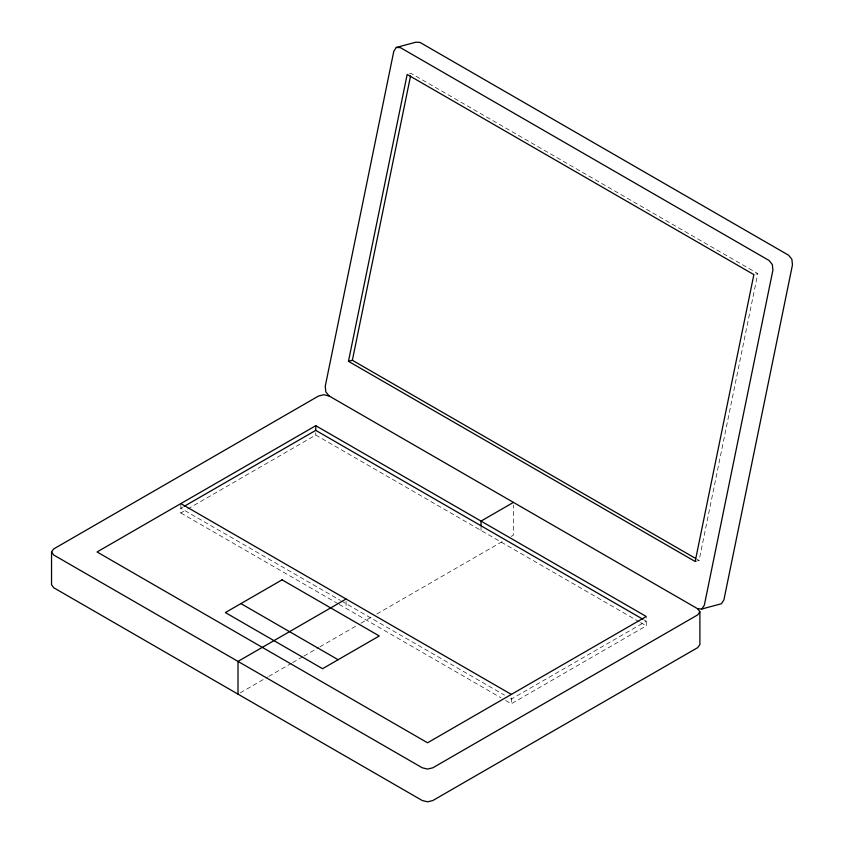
<?xml version="1.0" encoding="UTF-8"?>
<svg xmlns="http://www.w3.org/2000/svg" width="844" height="844" viewBox="0 0 844 844"><rect width="100%" height="100%" fill="white"/><g stroke="black" fill="none" stroke-linecap="round" stroke-linejoin="round"><path stroke-width="0.63" stroke-dasharray="4.22 3.17" d="M695.171 561.492L699.075 560.448L757.785 273.572L411.081 73.396L409.118 73.924M183.106 506.959L180.838 508.278L340.385 600.39M180.838 504.765L180.838 512.952L186.503 509.681M187.642 509.027L315.772 435.04L639.435 621.912M240.287 692.829L267.601 677.057M268.74 676.403L291.496 663.257M292.636 662.603L302.88 656.685M304.019 656.031L318.81 647.485M319.95 646.831L356.368 625.805M360.926 623.178L372.299 616.605M376.857 613.978L503.182 541.046M511.147 536.446L513.426 535.128L513.426 505.007M505.64 700.478L511.337 703.769L646.272 625.858L646.272 617.671M755.823 274.089L757.785 273.572M696.796 559.129L699.075 560.448M643.993 619.865L646.272 621.184L511.337 699.085L509.059 697.777M640.575 622.566L646.272 625.858M341.525 601.044L504.501 695.139M180.838 512.952L338.106 603.755M339.246 604.409L501.083 697.84M511.337 697.914L511.337 703.769M481.027 526.941L481.027 530.454M346.082 601.339L346.082 608.355M315.772 432.708L315.772 435.04"/><path stroke-width="1.27" d="M348.466 361.327L407.167 74.451L753.871 274.616L695.171 561.492L348.466 361.327L352.37 360.272L695.656 558.464M352.37 360.272L410.553 75.971M697.724 608.788L701.839 608.988L721.398 603.745L723.899 599.936L792.463 264.889L791.883 259.298L788.57 255.204L419.974 42.4L415.86 42.2L396.3 47.443L393.8 51.252L325.235 386.299L325.816 391.89L329.128 395.984L697.724 608.788L699.898 611.826L699.898 644.563L697.724 647.601L432.814 800.545L427.56 801.8L422.306 800.545L53.71 587.74L51.537 584.702L51.537 551.965L53.71 548.927L318.621 395.984L323.874 394.728L329.128 395.984M701.839 608.988L704.339 605.18L772.904 270.133L772.323 264.541L769.011 260.448L400.415 47.644L396.3 47.443M699.898 611.826L697.724 614.865L432.814 767.808L427.56 769.063L422.306 767.808L53.71 555.004L51.537 551.965M315.772 425.692L97.06 551.965L427.56 742.783L646.272 616.5L315.772 425.692L315.772 430.366L642.854 619.211M184.235 506.305L315.772 430.366M346.082 599.008L238.008 661.401L238.008 694.137M513.426 502.391L481.027 521.096L481.027 525.77M180.838 503.594L511.337 694.412M240.92 603.597L338.127 659.723M282.065 579.839L225.369 612.575L322.566 668.701L379.272 635.965L282.065 579.839"/></g></svg>
